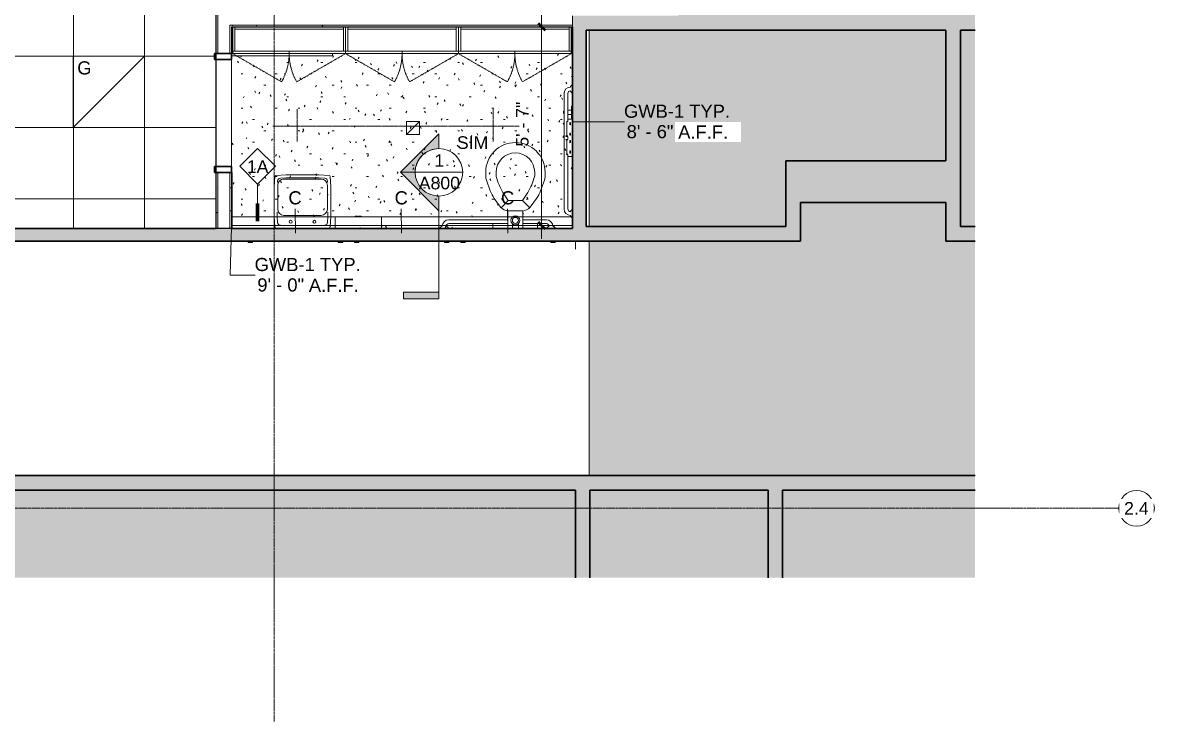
# Model space of a CAD drawing. Header units: inches. Extents: x -601 to 200, y 1022 to 1725.
# Drawn here: x -181.1 to 200, y 1022.3 to 1257.6 of the extents above; entities that cross this region are included whole.
import ezdxf

# ---------------------------------------------------------------- set-up
doc = ezdxf.new("R2010")
doc.units = ezdxf.units.IN
doc.header["$MEASUREMENT"] = 0
for name, pattern in [('Center 1_4_', [0.53125, 0.25, -0.09375, 0.09375, -0.09375]), ('Dash', [0.25, 0.125, -0.125]), ('Grid Line 1_2_', [0.875, 0.5, -0.125, 0.125, -0.125]), ('Hidden', [0.28125, 0.1875, -0.09375])]:
    doc.linetypes.add(name, pattern=pattern)
for name, color, linetype, lineweight in [('A-ANNO-DIMS', 211, 'Continuous', 9), ('A-ANNO-DIMS-48', 211, 'Continuous', 9), ('A-CLNG', 13, 'Continuous', 18), ('A-CLNG-IDEN', 151, 'Continuous', 9), ('A-CLNG-PATT', 13, 'Continuous', 18), ('A-DETL', 90, 'Continuous', 9), ('A-DETL-GENF', 92, 'Continuous', 9), ('A-DOOR', 31, 'Continuous', 18), ('A-DOOR-FRAM', 31, 'Continuous', 30), ('A-GENM', 13, 'Continuous', 9), ('A-WALL', 113, 'Continuous', 9), ('A-WALL-IDEN', 211, 'Continuous', 9), ('A-WALL-PATT', 111, 'Continuous', 18), ('E-LITE-EQPM', 33, 'Continuous', 9), ('E-LITE-EQPM-IDEN', 33, 'Continuous', 9), ('G-ANNO-SYMB', 111, 'Continuous', 9), ('I-FURN', 30, 'Continuous', 9), ('I-WALL', 2, 'Continuous', 18), ('P-SANR-FIXT', 6, 'Continuous', 9), ('Q-CASE', 31, 'Continuous', 9), ('Q-CASE-HDLN', 31, 'Dash', 9), ('Q-SPCQ', 91, 'Continuous', 9), ('S-GRID', 1, 'Continuous', 9), ('S-GRID-IDEN', 1, 'Continuous', 9)]:
    doc.layers.add(name, color=color, linetype=linetype, lineweight=lineweight)
doc.styles.add('Arial', font='arial.ttf', dxfattribs={"height": 4.425898})
doc.styles.add('Arial_1', font='arial.ttf', dxfattribs={"height": 0.092206})
doc.styles.add('Swis721 Lt BT', font='swissl.ttf', dxfattribs={"height": 4.257319})
doc.dimstyles.new('OTJ_-_3_32__Linear__1_2__Tolerance', dxfattribs={"dimscale": 12, "dimtxt": 4.5, "dimasz": 0.1875, "dimexe": 0.375, "dimexo": 0.25, "dimgap": 0.25, "dimtad": 1, "dimdec": 1, "dimrnd": 0.5, "dimzin": 3, "dimdsep": 46, "dimlunit": 4, "dimtxsty": 'Swis721 Lt BT', "dimblk1": 'OBLIQUE', "dimblk2": 'OBLIQUE', "dimsah": 1, "dimcen": 0.09, "dimdle": 0.375, "dimazin": 0, "dimtfac": 1, "dimtdec": 4, "dimtix": 1, "dimtmove": 0, "dimatfit": 3, "dimfxl": 1, "dimtvp": 1, "dimfrac": 2, "dimtolj": 1, "dimtzin": 0, "dimarcsym": 2})
pattern_1 = [(0, (0, 0), (15.36, 3.84), [0.634, -10.886, 0.634, -10.886, -61.44]), (0, (0, 0), (15.36, 3.84), [-23.04, 0.634, -22.406, 0.634, -10.886, -26.88]), (0, (0, 0), (15.36, 3.84), [-57.6, 0.634, -7.046, 0.634, -18.566]), (120, (5.76, 1.92), (-11.005538, 11.38215), [0.634, -10.886, 0.634, -10.886, -61.44]), (120, (5.76, 1.92), (-11.005538, 11.38215), [-23.04, 0.634, -22.406, 0.634, -10.886, -26.88]), (120, (5.76, 1.92), (-11.005538, 11.38215), [-57.6, 0.634, -7.046, 0.634, -18.566]), (240, (7.68, 9.6), (-4.354462, -15.22215), [0.634, -10.886, 0.634, -10.886, -61.44]), (240, (7.68, 9.6), (-4.354462, -15.22215), [-23.04, 0.634, -22.406, 0.634, -10.886, -26.88]), (240, (7.68, 9.6), (-4.354462, -15.22215), [-57.6, 0.634, -7.046, 0.634, -18.566])]

# ---------------------------------------------------------------- blocks, each defined once
blk = doc.blocks.new('P-Grab_Bar-42in - 42 INCH-3757786-REFLECTED CEILING PLAN 1')
at = {"layer": 'I-FURN'}
for p, q in [((3.43, 1235.92), (3.43, 1235.99)), ((3.43, 1234.58), (3.43, 1234.65)), ((3.9, 1236.69), (4.04, 1236.69)), ((1.25, 1194.86), (1.25, 1233.72)), ((2.52, 1233.71), (2.52, 1224.35)), ((4.04, 1233.89), (3.9, 1233.89)), ((2.52, 1219.29), (2.52, 1218.29)), ((2.52, 1213.22), (2.52, 1194.86)), ((3.43, 1193.92), (3.43, 1193.99)), ((3.9, 1194.69), (4.04, 1194.69)), ((3.43, 1192.58), (3.43, 1192.65)), ((4.04, 1191.89), (3.9, 1191.89))]:
    blk.add_line(p, q, dxfattribs=at)
for centre, radius, start, end in [((3.46, 1233.71), 2.21, 90.8636, 179.8856), ((3.47, 1233.7), 0.946, 92.3393, 179.6607), ((3.46, 1235.99), 0.0327, 122.2704, 183.2464), ((3.3, 1236.24), 0.259, 302.2704, 359.7352), ((3.66, 1236.25), 0.0983, 122.1818, 187.8257), ((3.58, 1236.43), 0.0998, 286.0161, 349.9895), ((3.78, 1236.41), 0.0975, 119.154, 180.8489), ((3.71, 1236.59), 0.0984, 282.9565, 357.0456), ((3.9, 1236.59), 0.0934, 90, 182.0008), ((3.46, 1234.58), 0.0327, 176.7675, 237.7339), ((3.3, 1234.33), 0.259, 0.2661, 57.7339), ((3.66, 1234.32), 0.0983, 172.1794, 237.8206), ((3.58, 1234.14), 0.0998, 10.0117, 73.9883), ((3.78, 1234.16), 0.0975, 179.1532, 240.8468), ((3.71, 1233.98), 0.0984, 2.955, 77.045), ((3.9, 1233.98), 0.0934, 178, 270), ((3.46, 1194.86), 2.21, 180, 269.1445), ((3.47, 1194.87), 0.946, 180.5765, 267.6589), ((3.46, 1193.99), 0.0327, 122.2602, 183.2136), ((3.3, 1194.24), 0.259, 302.2602, 359.7322), ((3.66, 1194.25), 0.0983, 122.176, 187.8138), ((3.58, 1194.43), 0.0998, 286.0057, 349.9867), ((3.78, 1194.41), 0.0975, 119.1521, 180.844), ((3.71, 1194.59), 0.0984, 282.9529, 357.0442), ((3.9, 1194.59), 0.0934, 90, 181.9989), ((3.46, 1192.58), 0.0327, 176.7864, 237.7398), ((3.3, 1192.33), 0.259, 0.2678, 57.7398), ((3.66, 1192.32), 0.0983, 172.1862, 237.824), ((3.58, 1192.14), 0.0998, 10.0133, 73.9943), ((3.78, 1192.16), 0.0975, 179.156, 240.8479), ((3.71, 1191.98), 0.0984, 2.9558, 77.0471), ((3.9, 1191.98), 0.0934, 178.0011, 270)]:
    blk.add_arc(centre, radius, start, end, dxfattribs=at)
blk = doc.blocks.new('P-Grab_Bar-36in - 36 INCH-3759717-REFLECTED CEILING PLAN 1')
at = {"layer": 'I-FURN'}
for p, q in [((-39.84, 1189.02), (-39.77, 1189.02)), ((-38.5, 1189.02), (-38.43, 1189.02)), ((-37.56, 1191.2), (-17.65, 1191.2)), ((-17.65, 1189.93), (-37.56, 1189.93)), ((-12.65, 1191.2), (-4.71, 1191.2)), ((-4.71, 1189.93), (-12.65, 1189.93)), ((-3.84, 1189.02), (-3.77, 1189.02)), ((-2.5, 1189.02), (-2.43, 1189.02)), ((-40.54, 1188.41), (-40.54, 1188.55)), ((-37.74, 1188.55), (-37.74, 1188.41)), ((-4.54, 1188.41), (-4.54, 1188.55)), ((-1.74, 1188.55), (-1.74, 1188.41))]:
    blk.add_line(p, q, dxfattribs=at)
for centre, radius, start, end in [((-40.1, 1188.79), 0.0983, 82.1862, 147.824), ((-40.09, 1189.14), 0.259, 270.2678, 327.7398), ((-39.84, 1188.99), 0.0327, 86.7864, 147.7398), ((-37.56, 1188.99), 2.21, 90, 179.1445), ((-37.55, 1188.98), 0.946, 90.5765, 177.6589), ((-38.43, 1188.99), 0.0327, 32.2602, 93.2136), ((-38.18, 1189.14), 0.259, 212.2602, 269.7322), ((-38.17, 1188.79), 0.0983, 32.176, 97.8138), ((-4.71, 1188.99), 2.21, 0.8636, 89.8856), ((-4.72, 1188.98), 0.946, 2.3393, 89.6607), ((-4.1, 1188.79), 0.0983, 82.1794, 147.8206), ((-4.09, 1189.14), 0.259, 270.2661, 327.7339), ((-3.84, 1188.99), 0.0327, 86.7675, 147.7339), ((-2.43, 1188.99), 0.0327, 32.2704, 93.2464), ((-2.18, 1189.14), 0.259, 212.2704, 269.7352), ((-2.17, 1188.79), 0.0983, 32.1818, 97.8257), ((-40.44, 1188.55), 0.0934, 88.0011, 180), ((-40.44, 1188.74), 0.0984, 272.9558, 347.0471), ((-40.26, 1188.67), 0.0975, 89.156, 150.8479), ((-40.28, 1188.87), 0.0998, 280.0133, 343.9943), ((-37.99, 1188.87), 0.0998, 196.0057, 259.9867), ((-38.01, 1188.67), 0.0975, 29.1521, 90.844), ((-37.83, 1188.74), 0.0984, 192.9529, 267.0442), ((-37.83, 1188.55), 0.0934, 0, 91.9989), ((-4.44, 1188.55), 0.0934, 88, 180), ((-4.44, 1188.74), 0.0984, 272.955, 347.045), ((-4.26, 1188.67), 0.0975, 89.1532, 150.8468), ((-4.28, 1188.87), 0.0998, 280.0117, 343.9883), ((-1.99, 1188.87), 0.0998, 196.0161, 259.9895), ((-2.01, 1188.67), 0.0975, 29.154, 90.8489), ((-1.83, 1188.74), 0.0984, 192.9565, 267.0456), ((-1.83, 1188.55), 0.0934, 0, 92.0008)]:
    blk.add_arc(centre, radius, start, end, dxfattribs=at)
blk = doc.blocks.new('P-Seat_Cover_Dispenser - P-Seat_Cover_Dispenser-2689002-REFLECTED CEILING PLAN 1')
at = {"layer": 'P-SANR-FIXT'}
for p, q in [((-22.69, 1189.93), (-22.69, 1188.41)), ((-7.69, 1188.41), (-7.69, 1189.93))]:
    blk.add_line(p, q, dxfattribs=at)
blk = doc.blocks.new('P-Recessed Trash and Paper Towel Dispenser - Small_Receptacle-2830693-REFLECTED CEILING PLAN 1')
at = {"layer": 'Q-SPCQ'}
for p, q in [((-75.87, 1192.03), (-75.87, 1188.41)), ((-69.06, 1192.16), (-75.74, 1192.16)), ((-68.37, 1192.37), (-69.06, 1192.37)), ((-69.06, 1192.37), (-69.06, 1192.16)), ((-68.37, 1192.32), (-68.37, 1192.37)), ((-68.14, 1192.32), (-68.37, 1192.32)), ((-67.98, 1192.37), (-68.14, 1192.37)), ((-68.14, 1192.37), (-68.14, 1192.32)), ((-67.98, 1192.32), (-67.98, 1192.37)), ((-67.75, 1192.32), (-67.98, 1192.32)), ((-67.06, 1192.37), (-67.75, 1192.37)), ((-67.75, 1192.37), (-67.75, 1192.32)), ((-67.06, 1192.16), (-67.06, 1192.37)), ((-60.38, 1192.16), (-67.06, 1192.16)), ((-60.25, 1189.59), (-60.25, 1192.03)), ((-60.22, 1189.59), (-60.25, 1189.59)), ((-60.22, 1188.97), (-60.22, 1189.59)), ((-60.09, 1188.97), (-60.22, 1188.97)), ((-60.22, 1188.58), (-60.22, 1188.87)), ((-60.22, 1188.87), (-60.09, 1188.87)), ((-60.09, 1188.87), (-60.09, 1188.97)), ((-60.25, 1188.41), (-60.25, 1188.58)), ((-60.25, 1188.58), (-60.22, 1188.58))]:
    blk.add_line(p, q, dxfattribs=at)
for centre, radius, start, end in [((-75.74, 1192.03), 0.136, 93.009, 180), ((-60.38, 1192.03), 0.129, 357.0334, 90)]:
    blk.add_arc(centre, radius, start, end, dxfattribs=at)
blk = doc.blocks.new('P-Sink-Rectangular - PSR1918-3060176-REFLECTED CEILING PLAN 1')
at = {"layer": 'P-SANR-FIXT'}
for p, q in [((-9.5, 4.97), (-9.34, 8.49)), ((-8.99, 8.84), (-8.31, 8.88)), ((-7.47, 7.92), (-5.51, 8)), ((-5.51, 8), (5.51, 8)), ((5.51, 8), (7.47, 7.92)), ((8.31, 8.88), (8.99, 8.84)), ((9.34, 8.49), (9.5, 4.97)), ((-9.5, -4.97), (-9.5, 4.97)), ((-8.5, 5.01), (-8.42, 6.97)), ((-8.5, 3.49), (-8.5, 5.01)), ((6.25, 4.6), (-6.25, 4.6)), ((-6.25, 4.6), (6.25, 4.6)), ((8.42, 6.97), (8.5, 5.01)), ((8.5, 5.01), (8.5, 3.49)), ((9.5, 4.97), (9.5, -4.97)), ((-8.35, -5.5), (-8.35, 2.5)), ((-8.35, -5.5), (-8.35, 2.5)), ((8.35, 2.5), (8.35, -5.5)), ((8.35, 2.5), (8.35, -5.5)), ((-9.34, -8.49), (-9.5, -4.97)), ((-8.42, -6.97), (-8.43, -6.62)), ((6.25, -7.6), (-6.25, -7.6)), ((6.25, -7.6), (-6.25, -7.6)), ((8.43, -6.62), (8.42, -6.97)), ((9.5, -4.97), (9.34, -8.49)), ((-5.52, -9), (-8.99, -8.84)), ((-5.51, -8), (-7.47, -7.92)), ((5.52, -9), (-5.52, -9)), ((5.51, -8), (-5.51, -8)), ((7.47, -7.92), (5.51, -8)), ((8.99, -8.84), (5.52, -9))]:
    blk.add_line(p, q, dxfattribs=at)
for centre, radius, start, end in [((-8.97, 8.47), 0.371, 92.5667, 177.4333), ((-7.42, 6.92), 0.995, 92.5667, 177.4333), ((7.42, 6.92), 0.995, 2.5667, 87.4333), ((8.97, 8.47), 0.371, 2.5667, 87.4333), ((-6.25, 2.5), 2.1, 90, 180), ((-6.25, 2.5), 2.1, 90, 180), ((-4, 6.75), 0.5, 0, 180), ((-4, 6.75), 0.5, 180, 360), ((4, 6.75), 0.5, 0, 180), ((4, 6.75), 0.5, 180, 0), ((6.25, 2.5), 2.1, 0, 90), ((6.25, 2.5), 2.1, 0, 90), ((-7.42, -6.92), 0.995, 182.5667, 267.4333), ((-6.25, -5.5), 2.1, 180, 270), ((-6.25, -5.5), 2.1, 180, 270), ((6.25, -5.5), 2.1, 270, 0), ((6.25, -5.5), 2.1, 270, 360), ((7.42, -6.92), 0.995, 272.5667, 357.4333), ((-8.97, -8.47), 0.371, 182.5667, 267.4333), ((8.97, -8.47), 0.371, 272.5667, 357.4333)]:
    blk.add_arc(centre, radius, start, end, dxfattribs=at)
blk = doc.blocks.new('P-Toilet-Commercial-Wall-2D - 15_ Seat Height-4829282-REFLECTED CEILING PLAN 1')
at = {"layer": 'P-SANR-FIXT'}
for p, q in [((5.94, 21.06), (5.94, 19.77)), ((9.44, 21.06), (9.44, 19.77)), ((22.44, 19.77), (22.44, 21.06)), ((25.94, 19.77), (25.94, 21.06)), ((6.18, 18.4), (7.5, 14.79)), ((24.38, 14.79), (25.7, 18.4)), ((8.82, 12.24), (10.6, 9.7)), ((13.56, 11.58), (11.1, 9.12)), ((11.69, 14.25), (13.56, 11.58)), ((13.56, 11.58), (18.32, 11.58)), ((20.19, 14.25), (18.32, 11.58)), ((18.32, 11.58), (20.78, 9.12)), ((21.28, 9.7), (23.06, 12.24)), ((12.84, 8.13), (13.44, 7.97)), ((13.44, 7.97), (13.44, 8.08)), ((18.44, 8.08), (13.44, 8.08)), ((13.44, 7.97), (13.44, 2.25)), ((18.44, 7.97), (19.04, 8.13)), ((18.44, 7.97), (18.44, 8.08)), ((18.44, 2.25), (18.44, 7.97)), ((14.94, 3.72), (14.94, 2.25)), ((16.94, 3.72), (16.94, 2.25))]:
    blk.add_line(p, q, dxfattribs=at)
for radius in [1.5, 1]:
    blk.add_circle((15.94, 4.84), radius, dxfattribs=at)
for centre, radius, start, end in [((15.94, 21.06), 10, 90, 180), ((15.94, 21.06), 10, 360, 90), ((15.94, 21.06), 6.5, 360, 180), ((9.94, 19.77), 4, 180, 200), ((10.18, 19.81), 0.744, 183.3007, 196.6993), ((36.79, 27.79), 28.52, 196.6993, 208.3573), ((-4.91, 27.79), 28.52, 331.6427, 343.3007), ((21.7, 19.81), 0.744, 343.3007, 356.6993), ((21.94, 19.77), 4, 340, 360), ((17.83, 18.55), 11, 200, 215), ((14.05, 18.55), 11, 325, 340), ((13.88, 12), 4, 215, 255), ((18.01, 12), 4, 285, 325)]:
    blk.add_arc(centre, radius, start, end, dxfattribs=at)
blk = doc.blocks.new('P-Grab_Bar_18in_Vertical - 18 INCH-3762424-REFLECTED CEILING PLAN 1')
at = {"layer": 'P-SANR-FIXT'}
for p, q in [((-2, 0.25), (-2, 0)), ((-2, 0.25), (-2, 0)), ((-1.95, 0.25), (-1.95, 0.25)), ((0, 0.25), (-1.95, 0.25)), ((-0.75, 1), (-0.75, 0.25)), ((-0.75, 1), (-0.75, 0.25)), ((1.95, 0.25), (0, 0.25)), ((0.75, 0.25), (0.75, 1)), ((0.75, 0.25), (0.75, 1)), ((1.95, 0.25), (1.95, 0.25)), ((2, 0), (2, 0.25)), ((2, 0), (2, 0.25))]:
    blk.add_line(p, q, dxfattribs=at)
at = {"layer": 'P-SANR-FIXT', "flags": 128}
for points in [[(-0.75, 1), (-0.75, 1.05), (-0.75, 1.1), (-0.75, 1.15), (-0.75, 1.2), (-0.75, 1.25), (-0.75, 1.3), (-0.75, 1.35), (-0.75, 1.39), (-0.75, 1.44), (-0.75, 1.49), (-0.75, 1.52)], [(-0.75, 1.5), (-0.75, 1.45), (-0.75, 1.41), (-0.75, 1.36), (-0.75, 1.31), (-0.75, 1.26), (-0.75, 1.21), (-0.75, 1.16), (-0.75, 1.11), (-0.75, 1.06), (-0.75, 1.01), (-0.75, 1)], [(-0.52, 2.79), (-0.5, 2.81), (-0.48, 2.83), (-0.45, 2.85), (-0.43, 2.86), (-0.41, 2.88), (-0.38, 2.9), (-0.35, 2.91), (-0.33, 2.93), (-0.3, 2.94), (-0.27, 2.95), (-0.24, 2.96), (-0.22, 2.97), (-0.19, 2.98), (-0.16, 2.98), (-0.13, 2.99), (-0.1, 2.99), (-0.07, 3), (-0.04, 3), (-0.01, 3), (0, 3)], [(0, 3), (0.03, 3), (0.06, 3), (0.09, 2.99), (0.12, 2.99), (0.15, 2.99), (0.18, 2.98), (0.21, 2.97), (0.24, 2.96), (0.26, 2.95), (0.29, 2.94), (0.32, 2.93), (0.35, 2.92), (0.37, 2.9), (0.4, 2.89), (0.42, 2.87), (0.45, 2.85), (0.47, 2.83), (0.49, 2.81), (0.52, 2.79)], [(0.75, 1), (0.75, 1.05), (0.75, 1.1), (0.75, 1.15), (0.75, 1.2), (0.75, 1.25), (0.75, 1.3), (0.75, 1.35), (0.75, 1.39), (0.75, 1.44), (0.75, 1.49), (0.75, 1.52)], [(0.75, 1.5), (0.75, 1.45), (0.75, 1.41), (0.75, 1.36), (0.75, 1.31), (0.75, 1.26), (0.75, 1.21), (0.75, 1.16), (0.75, 1.11), (0.75, 1.06), (0.75, 1.01), (0.75, 1)]]:
    blk.add_lwpolyline(points, dxfattribs=at)
blk = doc.blocks.new('Toilet-Tissue-Dispenser_Bobrick_B-2740 - B-2740-4860461-REFLECTED CEILING PLAN 1')
at = {"layer": 'Q-SPCQ'}
for p, q in [((-6.25, 0.69), (-6.25, -0.69)), ((-4.5, 0.12), (-5, 0.12)), ((-1, 0.12), (-1.5, 0.12)), ((1.5, 0.12), (1, 0.12)), ((5, 0.12), (4.5, 0.12)), ((6.25, 0.69), (6.25, -0.69)), ((-5.56, -0.75), (-5.56, -1.22)), ((-5.56, -1.23), (-5.5, -1.23)), ((-5.5, -1.22), (-5.5, -0.75)), ((-5.5, -1.17), (-0.63, -1.17)), ((-5, -0.13), (-4.5, -0.13)), ((-1.5, -0.13), (-1, -0.13)), ((-0.63, -1.41), (-0.5, -1.41)), ((-0.63, -0.74), (-0.63, -0.78)), ((-0.63, -0.78), (-0.63, -1.41)), ((-0.5, -0.78), (-0.5, -0.74)), ((-0.5, -1.41), (-0.5, -0.78)), ((0.5, -0.74), (0.5, -0.78)), ((0.5, -0.78), (0.5, -1.41)), ((0.5, -1.41), (0.62, -1.41)), ((0.62, -0.78), (0.62, -0.74)), ((0.62, -1.41), (0.62, -0.78)), ((0.62, -1.17), (5.5, -1.17)), ((1, -0.13), (1.5, -0.13)), ((4.5, -0.13), (5, -0.13)), ((5.5, -0.75), (5.5, -1.22)), ((5.5, -1.23), (5.56, -1.23)), ((5.56, -1.22), (5.56, -0.75))]:
    blk.add_line(p, q, dxfattribs=at)
for centre, start, end in [((-5, 0), 90, 270), ((-4.5, 0), 270, 90), ((-1.5, 0), 90, 270), ((-1, 0), 270, 90), ((1, 0), 90, 270), ((1.5, 0), 270, 90), ((4.5, 0), 90, 270), ((5, 0), 270, 90)]:
    blk.add_arc(centre, 0.125, start, end, dxfattribs=at)
for points in [[(-6.19, 0.75), (-6.19, 0.75), (-6.2, 0.75), (-6.21, 0.75), (-6.22, 0.74), (-6.23, 0.74), (-6.23, 0.73), (-6.24, 0.73), (-6.24, 0.72), (-6.25, 0.71), (-6.25, 0.7), (-6.25, 0.69), (-6.25, 0.69)], [(6.19, 0.75), (6.19, 0.75), (6.2, 0.75), (6.21, 0.75), (6.22, 0.74), (6.23, 0.74), (6.23, 0.73), (6.24, 0.73), (6.24, 0.72), (6.25, 0.71), (6.25, 0.7), (6.25, 0.69), (6.25, 0.69)], [(-6.25, -0.69), (-6.25, -0.69), (-6.25, -0.7), (-6.25, -0.71), (-6.24, -0.72), (-6.24, -0.73), (-6.23, -0.73), (-6.23, -0.74), (-6.22, -0.74), (-6.21, -0.75), (-6.2, -0.75), (-6.19, -0.75), (-6.19, -0.75)], [(6.25, -0.69), (6.25, -0.69), (6.25, -0.7), (6.25, -0.71), (6.24, -0.72), (6.24, -0.73), (6.23, -0.73), (6.23, -0.74), (6.22, -0.74), (6.21, -0.75), (6.2, -0.75), (6.19, -0.75), (6.19, -0.75)]]:
    blk.add_open_spline(points, degree=3, knots=[0, 0, 0, 0, 0.166667, 0.25, 0.333333, 0.416667, 0.5, 0.583333, 0.666667, 0.75, 0.833333, 1, 1, 1, 1], dxfattribs=at)
blk = doc.blocks.new('Single Flush - OTJ_SOLIDFLUSH_ALUM-4831629-REFLECTED CEILING PLAN 1')
at = {"layer": 'A-DOOR-FRAM'}
for p, q in [((-20, 3.125), (-20, -2.625)), ((-20, 3.125), (-18, 3.125)), ((-18, 3.125), (-18, -2.625)), ((18.000004, 3.125), (18.000004, -2.625)), ((18.000004, 3.125), (20.000004, 3.125)), ((20.000004, 3.125), (20.000004, -2.625)), ((-20, -2.625), (-18, -2.625)), ((18.000004, -2.625), (20.000004, -2.625))]:
    blk.add_line(p, q, dxfattribs=at)
blk = doc.blocks.new('Lighting_Fixture-Lumenpulse-Lumencove-2-0-RGB - Refer to Catalog-4669586-REFLECTED CEILING PLAN 1')
at = {"layer": 'A-GENM'}
for p, q in [((-20.6, 1.62), (-22.1, 1.62)), ((-22.1, 1.62), (-22.1, 1.08)), ((-20.6, 1.08), (-20.6, 1.62)), ((8.23, 1.08), (8.23, 1.62)), ((8.23, 1.62), (9.73, 1.62)), ((9.73, 1.62), (9.73, 1.08))]:
    blk.add_line(p, q, dxfattribs=at)
blk = doc.blocks.new('CW Cupbd Ohead - 23_5_h x 13 7_8_d - 2 Doors - No Handle - 1 Shelf-4831415-REFLECTED CEILING PLAN 1')
at = {"layer": 'Q-CASE'}
for p, q in [((2.75, -2.36), (2, -2.36)), ((2, -10.57), (2, -2.36)), ((2.75, -10.57), (2.75, -2.36)), ((2.75, -3.11), (2.75, -2.36)), ((2.75, -2.36), (39.25, -2.36)), ((39.25, -3.11), (2.75, -3.11)), ((2.75, -10.57), (2.75, -3.11)), ((2.75, -3.11), (39.25, -3.11)), ((40, -2.36), (39.25, -2.36)), ((39.25, -10.57), (39.25, -2.36)), ((39.25, -2.36), (39.25, -3.11)), ((39.25, -3.11), (39.25, -10.57)), ((40, -2.36), (40, -10.57)), ((21, -10.57), (2, -10.57)), ((2, -11.36), (2, -10.57)), ((2, -11.36), (21, -11.36)), ((21, -11.36), (21, -10.57)), ((40, -10.57), (21, -10.57)), ((21, -10.57), (21, -11.36)), ((21, -11.36), (40, -11.36)), ((40, -10.57), (40, -11.36))]:
    blk.add_line(p, q, dxfattribs=at)
at = {"layer": 'Q-CASE', "linetype": 'Hidden'}
for p, q in [((2, -11.36), (18.45, -20.86)), ((40, -11.36), (23.54, -20.86))]:
    blk.add_line(p, q, dxfattribs=at)
for centre, start, end in [((2, -11.36), 330, 0.5), ((40, -11.36), 179.5, 210)]:
    blk.add_arc(centre, 19, start, end, dxfattribs=at)
at = {"layer": 'Q-CASE-HDLN'}
for p, q in [((2, -11.36), (2, -2.36)), ((2, -2.36), (40, -2.36)), ((40, -2.36), (40, -11.36)), ((40, -11.36), (2, -11.36))]:
    blk.add_line(p, q, dxfattribs=at)
blk = doc.blocks.new('Lighting-Recessed-Philips_Day-Brite-Coffaire-LED-2x - CFS22GPG28L40ULAG-V7-REFLECTED CEILING PLAN 1')
at = {"layer": 'E-LITE-EQPM'}
for p, q in [((-12, -12), (-12, 12)), ((-12, 12), (12, 12)), ((-12, 12), (12, -12)), ((12, 12), (12, -12)), ((12, -12), (-12, -12))]:
    blk.add_line(p, q, dxfattribs=at)
blk = doc.blocks.new('L-Square Downlight-Recessed - 4_-2957203-REFLECTED CEILING PLAN 1')
at = {"layer": 'E-LITE-EQPM'}
for p, q in [((-2.1875, -2.1875), (-2.1875, 2.1875)), ((-2.1875, 2.1875), (2.1875, 2.1875)), ((-2.1875, 2.1875), (2.1875, -2.1875)), ((2.1875, 2.1875), (2.1875, -2.1875)), ((2.1875, -2.1875), (-2.1875, -2.1875))]:
    blk.add_line(p, q, dxfattribs=at)
blk = doc.blocks.new('DIMBLOCK4-REFLECTED CEILING PLAN 1')
at = {"layer": 'A-ANNO-DIMS-48'}
for p, q in [((-6.3, 1184.79), (-6.3, 1260.66)), ((-4.89, 1256.16), (-10.8, 1256.16)), ((-6.3, 1256.16), (-4.89, 1256.16)), ((-4.89, 1189.29), (-10.8, 1189.29)), ((-6.3, 1189.29), (-4.89, 1189.29))]:
    blk.add_line(p, q, dxfattribs=at)
at = {"layer": 'A-ANNO-DIMS-48', "lineweight": 50}
for p, q in [((-6.3, 1256.16), (-7.42, 1257.29)), ((-6.3, 1256.16), (-5.17, 1255.04)), ((-6.3, 1189.29), (-7.42, 1190.41)), ((-6.3, 1189.29), (-5.17, 1188.16))]:
    blk.add_line(p, q, dxfattribs=at)
at = {"layer": 'A-ANNO-DIMS-48', "color": 0, "insert": (-14.98, 1215.83), "char_height": 4.257, "width": 16.5429, "attachment_point": 1, "rotation": 90, "line_spacing_factor": 1.00667, "style": 'Swis721 Lt BT'}
blk.add_mtext('5\' - 7"', dxfattribs=at)
blk = doc.blocks.new('_Oblique')
at = {"color": 0, "linetype": 'ByBlock', "lineweight": -2}
blk.add_line((-0.5, -0.5), (0.5, 0.5), dxfattribs=at)
blk = doc.blocks.new('Wall Tag - 1_4_-62626-REFLECTED CEILING PLAN 1')
at = {"layer": 'A-WALL-IDEN'}
for p, q in [((-0.125, 0), (0, 0.125)), ((0, 0.125), (0.125, 0)), ((-0.125, 0), (0, -0.125)), ((0, -0.125), (0.125, 0))]:
    blk.add_line(p, q, dxfattribs=at)
blk = doc.blocks.new('Ceiling Tag w Height - Ceiling Tag w Height-1373268-REFLECTED CEILING PLAN 1')
at = {"layer": 'A-CLNG-IDEN', "insert": (0.0088, -0.0963), "char_height": 0.09221, "width": 0.417375, "attachment_point": 1, "line_spacing_factor": 0.938532, "style": 'Arial_1', "bg_fill": 3, "box_fill_scale": 1.25, "bg_fill_color": 0, "bg_fill_transparency": 0}
blk.add_mtext('A.F.F.', dxfattribs=at)
blk = doc.blocks.new('Section - 3_32_ x 3_8_-334918-REFLECTED CEILING PLAN 1')
at = {"layer": 'G-ANNO-SYMB'}
blk.add_hatch(color=256, dxfattribs=at).paths.add_polyline_path([(0, 0.2495), (0, 0), (-0.0469, 0), (-0.0469, 0.2495)], flags=0)
for p, q in [((0, 0.2495), (-0.0469, 0.2495)), ((-0.0469, 0.2495), (-0.0469, 0)), ((0, 0), (0, 0.2495)), ((-0.0469, 0), (0, 0))]:
    blk.add_line(p, q, dxfattribs=at)
blk = doc.blocks.new('Section - Section Head - Filled-1367765-REFLECTED CEILING PLAN 1')
at = {"layer": 'G-ANNO-SYMB'}
h = blk.add_hatch(color=256, dxfattribs=at)
edge = h.paths.add_edge_path(flags=0)
edge.add_line((-0.5202, 0), (-0.25, 0.2702))
edge.add_line((-0.25, 0.2702), (-0.25, 0.1667))
edge.add_arc((-0.25, 0), 0.1667, 90, 180)
edge.add_line((-0.4167, 0), (-0.5202, 0))
h = blk.add_hatch(color=256, dxfattribs=at)
edge = h.paths.add_edge_path(flags=0)
edge.add_line((0.0202, 0), (-0.0833, 0))
edge.add_arc((-0.25, 0), 0.1667, 0, 90)
edge.add_line((-0.25, 0.1667), (-0.25, 0.2702))
edge.add_line((-0.25, 0.2702), (0.0202, 0))
for p, q in [((-0.25, 0.2702), (-0.5202, 0)), ((-0.25, 0.2702), (-0.5202, 0)), ((-0.25, 0.2702), (0.0202, 0)), ((-0.25, 0.1667), (-0.25, 0.2702)), ((0.0202, 0), (-0.25, 0.2702)), ((-0.25, 0.2702), (-0.25, 0.1667)), ((-0.5202, 0), (-0.4167, 0)), ((-0.0833, 0), (0.0202, 0)), ((-0.5202, 0), (-0.4167, 0)), ((-0.4167, 0), (-0.5202, 0)), ((0.0202, 0), (-0.0833, 0)), ((-0.0833, 0), (0.0202, 0))]:
    blk.add_line(p, q, dxfattribs=at)
for start, end in [(0, 180), (360, 180), (90, 180), (0, 90), (180, 360)]:
    blk.add_arc((-0.25, 0), 0.1667, start, end, dxfattribs=at)
blk = doc.blocks.new('Grid - Grid Head - Circle-50561-REFLECTED CEILING PLAN 1')
at = {"layer": 'S-GRID-IDEN'}
blk.add_circle((0, 0), 0.125, dxfattribs=at)

msp = doc.modelspace()

# ---------------------------------------------------------------- hatches: boundary and pattern name
at = {"layer": 'A-CLNG-PATT'}
h = msp.add_hatch(dxfattribs=at)
h.set_pattern_fill('FP_9', color=256, style=0, pattern_type=2)
h.set_pattern_definition([(90, (-139.984, 1294.286), (24, -1e-15), []), (0, (-139.984, 1294.286), (0, -24), [])])
h.paths.add_polyline_path([(-119.88, 1188.29), (-115.94, 1188.29), (-115.94, 1275.54), (-100.31, 1275.54), (-100.31, 1350.6), (-116.31, 1350.6), (-116.31, 1354.35), (-100.19, 1354.35), (-100.19, 1430.54), (-188.78, 1430.54), (-188.78, 1188.29)], flags=0)
h.paths.add_polyline_path([(-91.19, 1275.54), (-91.19, 1350.6), (-91.31, 1350.6), (-91.31, 1275.54)], flags=0)
h = msp.add_hatch(dxfattribs=at)
h.set_pattern_fill('FP_1', color=256, style=0, pattern_type=2)
h.set_pattern_definition(pattern_1)
h.paths.add_polyline_path([(-11.75, 1192.16), (4.04, 1192.16), (4.04, 1256.16), (3.69, 1256.16), (3.69, 1247.16), (-76.69, 1247.16), (-76.69, 1246.41), (-110.69, 1246.41), (-110.69, 1192.16), (-33.37, 1192.16)], flags=0)
h = msp.add_hatch(dxfattribs=at)
h.set_pattern_fill('FP_1', color=256, style=0, pattern_type=2)
h.set_pattern_definition(pattern_1)
h.paths.add_polyline_path([(-0.93, 1188.29), (4.04, 1188.29), (4.04, 1189.29), (-110.69, 1189.29), (-110.69, 1188.29), (-11.75, 1188.29)], flags=0)
at = {"layer": 'A-DETL-GENF', "transparency": 33554534}
h = msp.add_hatch(color=8, dxfattribs=at)
h.paths.add_polyline_path([(69.94, 1070.65), (69.94, 1100.16), (9.94, 1100.16), (9.94, 1070.65), (53.13, 1070.65)], flags=0)
h.paths.add_polyline_path([(-468.56, 1070.65), (-447.44, 1070.65), (-447.44, 1100.16), (-552.4, 1100.16), (-552.4, 1070.65), (-487.42, 1070.65)], flags=0)
h.paths.add_polyline_path([(-206.38, 1070.65), (5.06, 1070.65), (5.06, 1100.16), (-228.06, 1100.16), (-228.06, 1070.65)], flags=0)
h.paths.add_polyline_path([(-382.56, 1070.65), (-382.56, 1105.04), (-442.56, 1105.04), (-442.56, 1070.65)], flags=0)
h.paths.add_polyline_path([(87.2, 1070.65), (139.64, 1070.65), (139.64, 1100.16), (74.81, 1100.16), (74.81, 1070.65)], flags=0)
h.paths.add_polyline_path([(-296.78, 1070.65), (-233.31, 1070.65), (-233.31, 1099.79), (-377.31, 1099.79), (-377.31, 1070.65), (-302.16, 1070.65)], flags=0)
h.paths.add_polyline_path([(-468.56, 1105.04), (-465.56, 1105.04), (-465.56, 1184.04), (-552.4, 1184.04), (-552.4, 1105.04), (-492.31, 1105.04)], flags=0)
h.paths.add_polyline_path([(53.13, 1105.04), (139.64, 1105.04), (139.64, 1184.04), (129.81, 1184.04), (129.81, 1197.04), (80.81, 1197.04), (80.81, 1184.04), (9.69, 1184.04), (9.69, 1105.04), (39.69, 1105.04)], flags=0)
h.paths.add_polyline_path([(-552.4, 1188.29), (-468.56, 1188.29), (-468.56, 1247.04), (-499.31, 1247.04), (-499.31, 1273.79), (-517.56, 1273.79), (-517.56, 1303.29), (-492.31, 1303.29), (-492.31, 1329.66), (-552.4, 1329.66), (-552.4, 1216.1)], flags=0)
h.paths.add_polyline_path([(134.69, 1188.91), (139.64, 1188.91), (139.64, 1255.04), (134.69, 1255.04), (134.69, 1197.04)], flags=0)
h.paths.add_polyline_path([(75.94, 1188.91), (75.94, 1211.04), (129.81, 1211.04), (129.81, 1255.04), (9.69, 1255.04), (9.69, 1188.91), (74.81, 1188.91)], flags=0)
h.paths.add_polyline_path([(-469.15, 1251.29), (-468.56, 1251.29), (-468.56, 1281.04), (-488.06, 1281.04), (-488.06, 1273.79), (-495.06, 1273.79), (-495.06, 1251.29), (-474.06, 1251.29)], flags=0)
h.paths.add_polyline_path([(41.19, 1259.91), (139.64, 1259.91), (139.64, 1668.29), (39.69, 1668.29), (39.69, 1259.91)], flags=0)
h.paths.add_polyline_path([(-474.06, 1259.99), (-474.87, 1259.99), (-474.87, 1265.78), (-485.75, 1265.78), (-485.75, 1259.99), (-486.56, 1259.99), (-486.56, 1272.09), (-485.75, 1272.09), (-485.75, 1266.29), (-474.87, 1266.29), (-474.87, 1272.09), (-474.06, 1272.09), (-474.06, 1260.74)], flags=0)
h.paths.add_polyline_path([(-468.56, 1334.54), (-468.56, 1441.66), (-552.4, 1441.66), (-552.4, 1334.54), (-488.06, 1334.54)], flags=0)
h.paths.add_polyline_path([(-492.31, 1446.54), (-468.56, 1446.54), (-468.56, 1554.66), (-552.4, 1554.66), (-552.4, 1446.54)], flags=0)
h.paths.add_polyline_path([(-476.37, 1559.54), (-468.56, 1559.54), (-468.56, 1651.04), (-492.31, 1651.04), (-492.31, 1668.29), (-496.31, 1668.29), (-496.31, 1670.29), (-552.4, 1670.29), (-552.4, 1559.54), (-488.06, 1559.54)], flags=0)
h.paths.add_polyline_path([(-468.56, 1655.29), (-468.56, 1668.29), (-488.06, 1668.29), (-488.06, 1655.29), (-469.62, 1655.29)], flags=0)
h.paths.add_polyline_path([(-475.66, 1656.99), (-475.89, 1656.99), (-475.89, 1661.83), (-484.73, 1661.83), (-484.73, 1656.99), (-485.41, 1656.99), (-485.41, 1667.09), (-484.73, 1667.09), (-484.73, 1662.25), (-475.89, 1662.25), (-475.89, 1667.09), (-475.21, 1667.09), (-475.21, 1656.99)], flags=0)
at = {"layer": 'A-WALL-PATT', "lineweight": 9}
h = msp.add_hatch(dxfattribs=at)
h.set_pattern_fill('FP_1', color=256, style=0, pattern_type=2)
h.set_pattern_definition(pattern_1)
h.paths.add_polyline_path([(-80.44, 1256.16), (-79.81, 1256.16), (-79.81, 1256.79), (-80.44, 1256.79)], flags=0)
h.paths.add_polyline_path([(-79.81, 1258.41), (-79.81, 1273.29), (-80.44, 1273.29), (-80.44, 1258.41)], flags=0)
h = msp.add_hatch(dxfattribs=at)
h.set_pattern_fill('FP_1', color=256, style=0, pattern_type=2)
h.set_pattern_definition(pattern_1)
h.paths.add_polyline_path([(-115.31, 1188.29), (-115.31, 1207.16), (-115.94, 1207.16), (-115.94, 1188.29)], flags=0)
h.paths.add_polyline_path([(-115.31, 1247.16), (-115.31, 1258.41), (-115.94, 1258.41), (-115.94, 1247.16)], flags=0)
for points in [[(8.66, 1184.04), (8.66, 1259.91), (4.04, 1259.91), (4.04, 1184.04)], [(41.19, 1255.04), (139.64, 1255.04), (139.64, 1259.91), (8.66, 1259.91), (8.66, 1255.04), (39.69, 1255.04)], [(134.69, 1188.91), (134.69, 1255.04), (129.81, 1255.04), (129.81, 1188.91)], [(75.94, 1188.91), (80.81, 1188.91), (80.81, 1211.04), (75.94, 1211.04)], [(129.81, 1197.04), (129.81, 1211.04), (80.81, 1211.04), (80.81, 1197.04)], [(53.13, 1184.04), (80.81, 1184.04), (80.81, 1188.91), (8.66, 1188.91), (8.66, 1184.04), (9.88, 1184.04)], [(139.64, 1184.04), (139.64, 1188.91), (129.81, 1188.91), (129.81, 1184.04)], [(-33.37, 1100.16), (139.64, 1100.16), (139.64, 1105.04), (-233.31, 1105.04), (-233.31, 1100.16), (-119.88, 1100.16)], [(5.06, 1070.65), (9.94, 1070.65), (9.94, 1100.16), (5.06, 1100.16)], [(69.94, 1070.65), (74.81, 1070.65), (74.81, 1100.16), (69.94, 1100.16), (69.94, 1100.06)]]:
    msp.add_hatch(color=7, dxfattribs=at).paths.add_polyline_path(points, flags=0)
h = msp.add_hatch(dxfattribs=at)
h.set_pattern_fill('FP_1', color=256, style=0, pattern_type=2)
h.set_pattern_definition(pattern_1)
h.paths.add_polyline_path([(-111.31, 1188.29), (-110.69, 1188.29), (-110.69, 1207.16), (-111.31, 1207.16), (-111.31, 1189.29)], flags=0)
h.paths.add_polyline_path([(-111.31, 1247.16), (-110.69, 1247.16), (-110.69, 1256.79), (-111.31, 1256.79), (-111.31, 1256.16)], flags=0)
h = msp.add_hatch(dxfattribs=at)
h.set_pattern_fill('FP_1', color=256, style=0, pattern_type=2)
h.set_pattern_definition(pattern_1)
h.paths.add_polyline_path([(-109.56, 1256.16), (-80.44, 1256.16), (-80.44, 1256.79), (-110.69, 1256.79), (-110.69, 1256.16), (-110.31, 1256.16)], flags=0)
h = msp.add_hatch(dxfattribs=at)
h.set_pattern_fill('FP_1', color=256, style=0, pattern_type=2)
h.set_pattern_definition(pattern_1)
h.paths.add_polyline_path([(2.94, 1256.16), (4.04, 1256.16), (4.04, 1256.79), (-79.81, 1256.79), (-79.81, 1256.16), (-11.75, 1256.16)], flags=0)
h = msp.add_hatch(color=7, dxfattribs=at)
h.paths.add_polyline_path([(-379.39, 1184.04), (4.04, 1184.04), (4.04, 1188.29), (-419.56, 1188.29), (-419.56, 1184.04)], flags=0)
h.paths.add_polyline_path([(-455.56, 1184.04), (-455.56, 1188.29), (-464.06, 1188.29), (-464.27, 1184.73), (-463.44, 1184.04)], flags=0)

# ---------------------------------------------------------------- linework, layer by layer
at = {"layer": 'A-CLNG'}
for p, q in [((-110.69, 1246.41), (-76.69, 1246.41)), ((-76.69, 1246.41), (-76.69, 1247.16)), ((4.04, 1192.16), (-110.69, 1192.16))]:
    msp.add_line(p, q, dxfattribs=at)
at = {"layer": 'A-CLNG-IDEN'}
for p, q in [((4.04, 1224.16), (21.6, 1224.16)), ((-110.69, 1188.79), (-111.2, 1172.54)), ((-111.2, 1172.54), (-102.75, 1172.54))]:
    msp.add_line(p, q, dxfattribs=at)
at = {"layer": 'A-DETL'}
for p, q in [((9.69, 1255.04), (9.69, 1188.91)), ((9.69, 1184.04), (9.69, 1105.04))]:
    msp.add_line(p, q, dxfattribs=at)
at = {"layer": 'A-DETL', "linetype": 'Center 1_4_', "lineweight": 18}
for p, q in [((-88.62, 1217.54), (-88.62, 1228.54)), ((-22.62, 1217.54), (-22.62, 1228.54)), ((-96.81, 1222.72), (-13.81, 1222.72))]:
    msp.add_line(p, q, dxfattribs=at)
at = {"layer": 'A-DETL', "lineweight": 18}
for p, q in [((4.04, 1188.41), (-54.94, 1188.41)), ((5.06, 1184.04), (5.06, 1181.29))]:
    msp.add_line(p, q, dxfattribs=at)
at = {"layer": 'A-WALL'}
for p, q in [((-116.06, 1247.16), (-116.06, 1275.54)), ((-110.56, 1247.16), (-110.56, 1256.16)), ((-110.56, 1256.04), (4.04, 1256.04)), ((-110.31, 1256.16), (3.69, 1256.16)), ((-116.06, 1247.16), (-115.94, 1247.16)), ((-110.69, 1247.16), (-110.56, 1247.16)), ((-115.94, 1207.16), (-116.06, 1207.16)), ((-116.06, 1188.29), (-116.06, 1207.16)), ((-110.56, 1207.16), (-110.69, 1207.16)), ((-110.56, 1188.29), (-110.56, 1207.16)), ((-116.06, 1188.41), (-188.66, 1188.41)), ((-110.69, 1188.41), (-115.94, 1188.41)), ((4.04, 1188.41), (-110.56, 1188.41))]:
    msp.add_line(p, q, dxfattribs=at)
at = {"layer": 'A-WALL', "lineweight": 18}
for p, q in [((-115.31, 1247.16), (-115.31, 1274.91)), ((4.04, 1256.79), (-111.31, 1256.79)), ((-111.31, 1256.79), (-111.31, 1247.16)), ((-115.31, 1207.16), (-115.31, 1188.29)), ((-111.31, 1207.16), (-111.31, 1188.29)), ((-110.69, 1188.29), (-115.94, 1188.29))]:
    msp.add_line(p, q, dxfattribs=at)
at = {"layer": 'A-WALL', "color": 135, "lineweight": 18}
msp.add_line((4.04, 1256.16), (4.04, 1259.91), dxfattribs=at)
at = {"layer": 'A-WALL', "color": 55, "lineweight": 30}
for p, q in [((4.04, 1188.29), (4.04, 1256.16)), ((8.66, 1255.04), (8.66, 1188.91)), ((129.81, 1255.04), (8.66, 1255.04)), ((129.81, 1211.04), (129.81, 1255.04)), ((139.64, 1255.04), (134.69, 1255.04)), ((134.69, 1255.04), (134.69, 1188.91)), ((75.94, 1188.91), (75.94, 1211.04)), ((75.94, 1211.04), (129.81, 1211.04)), ((80.81, 1197.04), (80.81, 1184.04)), ((129.81, 1197.04), (80.81, 1197.04)), ((129.81, 1184.04), (129.81, 1197.04)), ((8.66, 1188.91), (75.94, 1188.91)), ((134.69, 1188.91), (139.64, 1188.91)), ((80.81, 1184.04), (4.04, 1184.04)), ((139.64, 1184.04), (129.81, 1184.04)), ((-233.31, 1105.04), (139.64, 1105.04)), ((5.06, 1100.16), (-228.06, 1100.16)), ((5.06, 1070.65), (5.06, 1100.16)), ((69.94, 1100.16), (9.94, 1100.16)), ((9.94, 1100.16), (9.94, 1070.65)), ((69.94, 1070.65), (69.94, 1100.16)), ((139.64, 1100.16), (74.81, 1100.16)), ((74.81, 1100.16), (74.81, 1070.65))]:
    msp.add_line(p, q, dxfattribs=at)
at = {"layer": 'A-WALL-IDEN'}
msp.add_line((-101.92, 1190.72), (-101.92, 1203.24), dxfattribs=at)
at = {"layer": 'A-WALL-IDEN', "lineweight": 90}
msp.add_line((-101.92, 1190.72), (-101.92, 1196.72), dxfattribs=at)
at = {"layer": 'E-LITE-EQPM-IDEN'}
for p, q in [((-89.2, 1186.74), (-89.33, 1194.87)), ((-53.45, 1186.74), (-53.58, 1194.87)), ((-17.64, 1186.74), (-17.76, 1194.87))]:
    msp.add_line(p, q, dxfattribs=at)
at = {"layer": 'G-ANNO-SYMB'}
for p, q in [((-48.89, 1207.19), (-32.89, 1207.19)), ((-40.89, 1195.19), (-40.89, 1166.85))]:
    msp.add_line(p, q, dxfattribs=at)
at = {"layer": 'I-WALL'}
for p, q in [((-115.94, 1247.16), (-115.94, 1275.54)), ((-110.69, 1256.16), (-110.69, 1247.16)), ((-110.31, 1256.16), (-110.69, 1256.16)), ((4.04, 1256.16), (3.69, 1256.16)), ((-110.69, 1247.16), (-115.94, 1247.16)), ((-115.94, 1188.29), (-115.94, 1207.16)), ((-115.94, 1207.16), (-110.69, 1207.16)), ((-110.69, 1207.16), (-110.69, 1188.29))]:
    msp.add_line(p, q, dxfattribs=at)
at = {"layer": 'I-WALL', "lineweight": 9}
for p, q in [((-115.94, 1247.16), (-115.94, 1207.16)), ((-110.69, 1207.16), (-110.69, 1247.16)), ((-110.69, 1189.29), (4.04, 1189.29))]:
    msp.add_line(p, q, dxfattribs=at)
at = {"layer": 'I-WALL', "color": 55, "lineweight": 30}
for p, q in [((-188.78, 1188.29), (-115.94, 1188.29)), ((-110.69, 1188.29), (4.04, 1188.29)), ((4.04, 1184.04), (-419.56, 1184.04))]:
    msp.add_line(p, q, dxfattribs=at)
at = {"layer": 'S-GRID', "linetype": 'Grid Line 1_2_'}
msp.add_line((-96.41, 1022.28), (-96.41, 1712.92), dxfattribs=at)

# ---------------------------------------------------------------- block references
at = {"layer": 'A-DOOR', "rotation": 89.99999999999991}
msp.add_blockref('Single Flush - OTJ_SOLIDFLUSH_ALUM-4831629-REFLECTED CEILING PLAN 1', (-113.31, 1227.16), dxfattribs=at)
at = {"layer": 'A-WALL-IDEN', "xscale": 47.99999999999997, "yscale": 47.99999999999997, "zscale": 47.99999999999997}
msp.add_blockref('Wall Tag - 1_4_-62626-REFLECTED CEILING PLAN 1', (-101.92, 1209.24), dxfattribs=at)
at = {"layer": 'E-LITE-EQPM', "extrusion": (0, 0, -1), "rotation": 180}
for name, p in [('Lighting-Recessed-Philips_Day-Brite-Coffaire-LED-2x - CFS22GPG28L40ULAG-V7-REFLECTED CEILING PLAN 1', (152.02, 1234.29)), ('L-Square Downlight-Recessed - 4_-2957203-REFLECTED CEILING PLAN 1', (49.65, 1222.13)), ('Lighting_Fixture-Lumenpulse-Lumencove-2-0-RGB - Refer to Catalog-4669586-REFLECTED CEILING PLAN 1', (83.01, 1185.12)), ('Lighting_Fixture-Lumenpulse-Lumencove-2-0-RGB - Refer to Catalog-4669586-REFLECTED CEILING PLAN 1', (47.26, 1185.12)), ('Lighting_Fixture-Lumenpulse-Lumencove-2-0-RGB - Refer to Catalog-4669586-REFLECTED CEILING PLAN 1', (11.45, 1185.12))]:
    msp.add_blockref(name, p, dxfattribs=at)
at = {"layer": 'G-ANNO-SYMB', "extrusion": (0, 0, -1), "xscale": 47.99999999999997, "yscale": 47.99999999999997, "zscale": 47.99999999999997, "rotation": 270.0000000000003}
msp.add_blockref('Section - Section Head - Filled-1367765-REFLECTED CEILING PLAN 1', (40.89, 1195.19), dxfattribs=at)
at = {"layer": 'G-ANNO-SYMB', "xscale": 47.99999999999997, "yscale": 47.99999999999997, "zscale": 47.99999999999997, "rotation": 89.99999999999947}
msp.add_blockref('Section - 3_32_ x 3_8_-334918-REFLECTED CEILING PLAN 1', (-40.89, 1166.85), dxfattribs=at)
at = {"layer": 'P-SANR-FIXT'}
for name, p in [('P-Grab_Bar-42in - 42 INCH-3757786-REFLECTED CEILING PLAN 1', (0, 0)), ('P-Toilet-Commercial-Wall-2D - 15_ Seat Height-4829282-REFLECTED CEILING PLAN 1', (-31.09, 1186.16)), ('P-Recessed Trash and Paper Towel Dispenser - Small_Receptacle-2830693-REFLECTED CEILING PLAN 1', (0, 0)), ('P-Grab_Bar-36in - 36 INCH-3759717-REFLECTED CEILING PLAN 1', (0, 0)), ('P-Seat_Cover_Dispenser - P-Seat_Cover_Dispenser-2689002-REFLECTED CEILING PLAN 1', (0, 0))]:
    msp.add_blockref(name, p, dxfattribs=at)
for name, p, rotation in [('P-Grab_Bar_18in_Vertical - 18 INCH-3762424-REFLECTED CEILING PLAN 1', (4.04, 1227.41), 89.9999999999998), ('P-Sink-Rectangular - PSR1918-3060176-REFLECTED CEILING PLAN 1', (-86.81, 1197.29), 180)]:
    msp.add_blockref(name, p, dxfattribs=dict(at, rotation=rotation))
at = {"layer": 'Q-CASE'}
for p in [(-112.31, 1258.52), (-74.31, 1258.52), (-36.31, 1258.52)]:
    msp.add_blockref('CW Cupbd Ohead - 23_5_h x 13 7_8_d - 2 Doors - No Handle - 1 Shelf-4831415-REFLECTED CEILING PLAN 1', p, dxfattribs=at)
at = {"layer": 'Q-SPCQ', "rotation": 270.0000000000006}
msp.add_blockref('Toilet-Tissue-Dispenser_Bobrick_B-2740 - B-2740-4860461-REFLECTED CEILING PLAN 1', (3.29, 1218.79), dxfattribs=at)
at = {"layer": 'S-GRID-IDEN', "xscale": 47.99999999999997, "yscale": 47.99999999999997, "zscale": 47.99999999999997, "rotation": 269.9999999999994}
msp.add_blockref('Grid - Grid Head - Circle-50561-REFLECTED CEILING PLAN 1', (193.99, 1094.04), dxfattribs=at)

# ---------------------------------------------------------------- texts
at = {"layer": 'A-WALL-IDEN', "insert": (-101.93, 1211.22), "char_height": 4.257, "width": 8.154, "attachment_point": 2, "line_spacing_factor": 1.00667, "style": 'Swis721 Lt BT'}
msp.add_mtext('1A', dxfattribs=at)
at = {"layer": 'E-LITE-EQPM-IDEN', "char_height": 4.43, "attachment_point": 2, "line_spacing_factor": 0.938532, "style": 'Arial'}
for s, insert, width in [('G', (-160.27, 1244.57), 5.724), ('C', (-89.33, 1200.82), 5.292), ('C', (-53.58, 1200.82), 5.292), ('C', (-17.76, 1200.82), 5.292)]:
    msp.add_mtext(s, dxfattribs=dict(at, insert=insert, width=width))
at = {"layer": 'G-ANNO-SYMB', "line_spacing_factor": 1.00667, "style": 'Swis721 Lt BT'}
for s, insert, char_height, width, attachment_point in [('SIM', (-34.84, 1219.32), 4.257, 11.772, 1), ('1', (-40.74, 1213.3), 4.26, 3.78, 2), ('A800', (-40.74, 1205.71), 4.257, 15.714, 2)]:
    msp.add_mtext(s, dxfattribs=dict(at, insert=insert, char_height=char_height, width=width, attachment_point=attachment_point))

# ---------------------------------------------------------------- dimensions: what is measured, and where the dimension line sits
at = {"layer": 'A-ANNO-DIMS'}
dim = msp.add_linear_dim(base=(-6.3, 1256.16), p1=(-7.89, 1189.29), p2=(-7.89, 1256.16), angle=90, dimstyle='OTJ_-_3_32__Linear__1_2__Tolerance', override={"dimpost": '<>', "dimfxl": 66.875}, dxfattribs=at)
dim.commit()
dim.dimension.update_dxf_attribs({"geometry": 'DIMBLOCK4-REFLECTED CEILING PLAN 1', "text_midpoint": (-11.49, 1222.72)})

# ---------------------------------------------------------------- next in the draw order: block references
at = {"layer": 'A-CLNG-IDEN', "xscale": 47.99999999999997, "yscale": 47.99999999999997, "zscale": 47.99999999999997}
for p in [(39.25, 1227.6), (-85.11, 1175.98)]:
    msp.add_blockref('Ceiling Tag w Height - Ceiling Tag w Height-1373268-REFLECTED CEILING PLAN 1', p, dxfattribs=at)

# ---------------------------------------------------------------- next in the draw order: texts
at = {"layer": 'S-GRID-IDEN', "insert": (193.94, 1096.15), "char_height": 4.257, "width": 9.45, "attachment_point": 2, "line_spacing_factor": 1.00667, "style": 'Swis721 Lt BT', "bg_fill": 3, "box_fill_scale": 1.25, "bg_fill_color": 0, "bg_fill_transparency": 0}
msp.add_mtext('2.4', dxfattribs=at)

# ---------------------------------------------------------------- next in the draw order: linework, layer by layer
at = {"layer": 'S-GRID', "linetype": 'Grid Line 1_2_'}
msp.add_line((-600.74, 1094.04), (187.99, 1094.04), dxfattribs=at)

# ---------------------------------------------------------------- next in the draw order: texts
at = {"layer": 'A-CLNG-IDEN', "char_height": 4.426, "line_spacing_factor": 0.938532, "style": 'Arial'}
for s, insert, width, attachment_point in [('GWB-1 TYP.', (39.27, 1229.98), 42.39, 2), ('8\' - 6"', (38.06, 1223.11), 18.738, 3), ('GWB-1 TYP.', (-85.09, 1178.35), 42.39, 2), ('9\' - 0"', (-86.29, 1171.49), 18.738, 3)]:
    msp.add_mtext(s, dxfattribs=dict(at, insert=insert, width=width, attachment_point=attachment_point))

doc.saveas('drawing.dxf')
